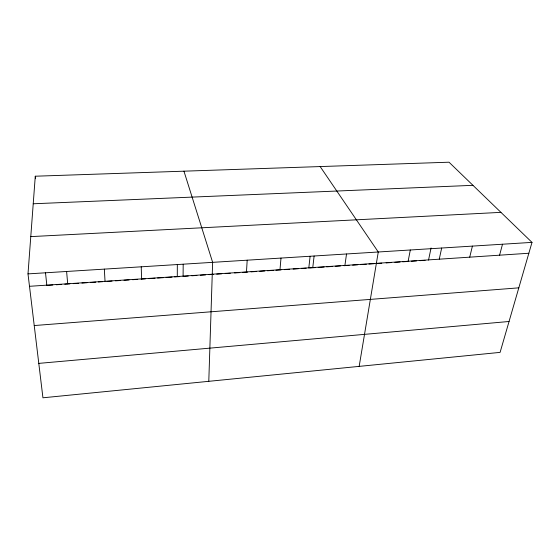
<?xml version="1.0" encoding="UTF-8"?>
<svg xmlns="http://www.w3.org/2000/svg" width="560" height="560" viewBox="0 0 560 560"><rect width="100%" height="100%" fill="white"/><g stroke="black" fill="none" stroke-linecap="round" stroke-linejoin="round"><path stroke-width="0.84" d="M177.289 276.514L177.331 264.551M183.19 264.271L183.092 276.367L188.279 276.024M208.789 381.325L212.639 262.346L183.953 171.185M246.477 271.936L247.191 260.19M28 273.889L35.28 176.218L449.022 162.204L532 242.382L500.094 352.38L42.938 397.796L28 273.889L532 242.382M279.979 269.724L281.001 258.076M308.798 268.037L310.107 256.333M312.781 267.547L314.111 256.004M344.904 265.426L346.528 253.981M359.163 366.38L378.273 251.993L320.152 166.565M408.142 261.24L410.312 249.991M428.526 260.106L431.067 247.975M439.25 259.182L441.679 248.031M469.721 257.166L472.409 246.106M499.583 255.185L502.509 244.23M38.787 363.384L509.054 321.489M34.23 325.549L518.819 287.84M29.498 286.3L528.85 253.253M47.698 285.334L52.815 284.998M56.231 284.767L61.348 284.431M64.764 284.207L69.881 283.864M73.29 283.64L78.463 283.297M81.921 283.066L87.115 282.723M90.573 282.492L95.767 282.149M98.364 281.981L102.69 281.694M106.946 281.407L112.056 281.071M115.458 280.847L120.568 280.511M123.97 280.28L129.08 279.944M132.524 279.713L137.711 279.37M141.169 279.146L145.488 278.859M148.946 278.628L155.001 278.229M157.577 278.054L163.534 277.662M166.082 277.494L172.039 277.095M174.587 276.927L179.69 276.591M191.737 275.793L196.931 275.45M200.389 275.219L205.576 274.876M209.034 274.645L213.29 274.365M216.699 274.141L221.802 273.798M225.204 273.574L230.314 273.238M234.57 272.951L239.771 272.608M242.368 272.44L247.569 272.09M251.034 271.866L256.235 271.516M259.7 271.292L264.817 270.949M267.379 270.781L273.35 270.382M275.912 270.214L281.029 269.878M284.438 269.647L289.66 269.304M293.139 269.073L298.361 268.73M301.84 268.499L306.187 268.212M309.652 267.981L315.609 267.582M318.171 267.414L324.128 267.022M326.683 266.854L332.647 266.455M335.237 266.287L340.445 265.937M343.924 265.706L349.132 265.363M352.604 265.132L357.819 264.789M360.381 264.621L366.366 264.222M368.928 264.054L374.059 263.711M377.482 263.487L381.752 263.2M386.12 262.913L391.356 262.57M394.849 262.332L400.085 261.989M402.703 261.814L408.758 261.415M411.334 261.24L416.493 260.904M419.93 260.673L425.089 260.33M30.779 236.614L500.927 212.359M33.229 203.777L472.955 185.325M35.28 176.218L35.546 178.696M45.5 272.727L46.844 285.39M66.605 271.474L67.69 283.773M104.342 269.115L105.035 281.302M141.239 266.812L141.561 278.88"/></g></svg>
